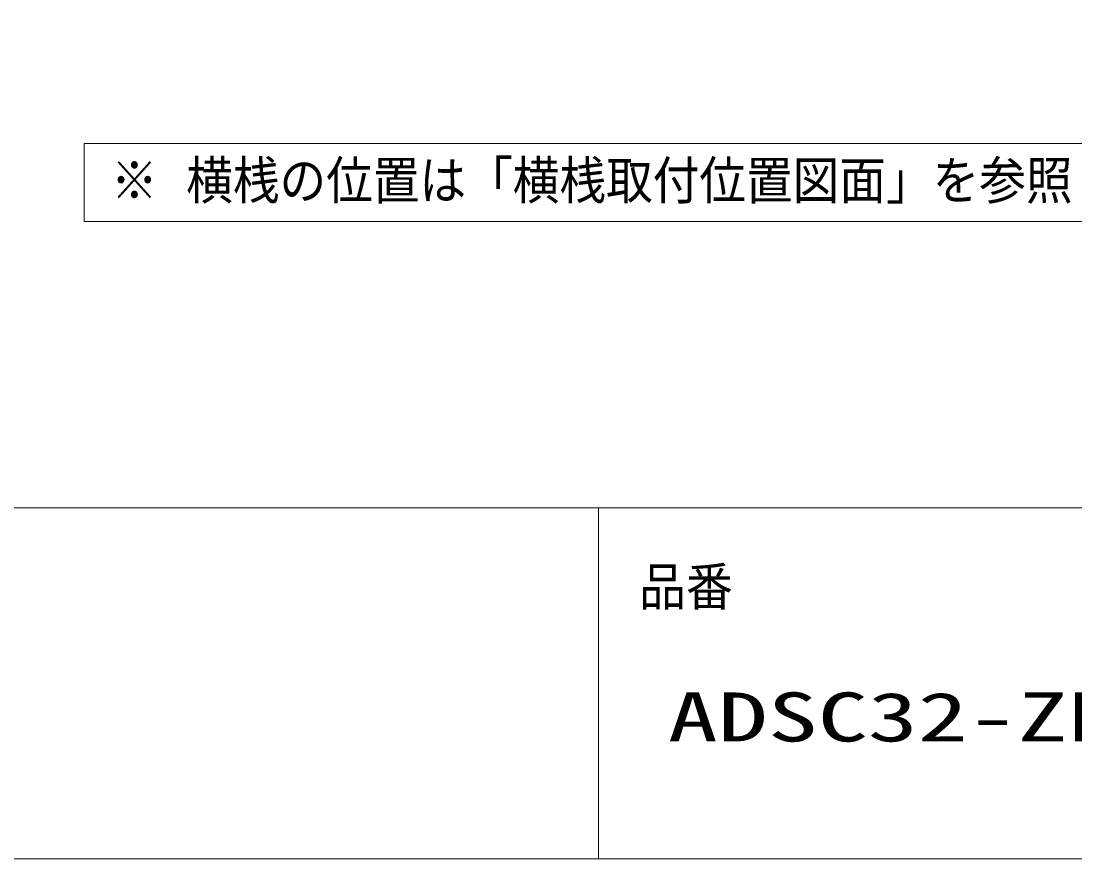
# Model space of a CAD drawing. Units: millimetres, scale not verified. Extents: x -4547 to 4547, y -2284 to 2284.
# Drawn here: x -885 to -210, y -2078 to -1541 of the extents above; entities that cross this region are included whole.
import ezdxf
from ezdxf.enums import TextEntityAlignment as Align

# ---------------------------------------------------------------- set-up
doc = ezdxf.new("R2010")
doc.units = ezdxf.units.MM
doc.header["$LTSCALE"] = 20
doc.layers.add('0-1_2寸法-3', color=7, linetype='Continuous', lineweight=9)
doc.layers.add('0-5_1図面枠', color=7, linetype='Continuous', lineweight=9)
doc.styles.add('ＭＳ ゴシック', font='')
doc.styles.get('ＭＳ ゴシック').set_extended_font_data('MS Gothic')

# ---------------------------------------------------------------- blocks, each defined once
blk = doc.blocks.new('グループ-140')
at = {"layer": '0-5_1図面枠'}
for p, q in [((-60000, -37050), (60000, -37050)), ((16500, -37050), (16500, -41550))]:
    blk.add_line(p, q, dxfattribs=at)
blk.add_lwpolyline([(-60000, 41550), (60000, 41550), (60000, -41550), (-60000, -41550)], close=True, dxfattribs=at)
blk = doc.blocks.new('図面枠')
at = {"layer": '0-5_1図面枠'}
blk.add_blockref('グループ-140', (0, 0), dxfattribs=at)
at = {"layer": '0-5_1図面枠', "style": 'ＭＳ ゴシック', "width": 0.9}
blk.add_text('品番', height=488.1, dxfattribs=at).set_placement((17022.4, -38451.2), align=Align.BOTTOM_LEFT)

msp = doc.modelspace()

# ---------------------------------------------------------------- linework, layer by layer
at = {"layer": '0-1_2寸法-3'}
msp.add_lwpolyline([(-94.9, -1669.27), (-844.9, -1669.27), (-844.9, -1619.27), (-94.9, -1619.27)], close=True, dxfattribs=at)

# ---------------------------------------------------------------- block references
at = {"layer": '0-5_1図面枠', "xscale": 0.05, "yscale": 0.05}
msp.add_blockref('図面枠', (-1340.62, 0), dxfattribs=at)

# ---------------------------------------------------------------- texts
at = {"layer": '0-1_2寸法-3', "style": 'ＭＳ ゴシック', "width": 0.9}
for s, p in [('※', (-827.78, -1662.3)), ('横桟の位置は「横桟取付位置図面」を参照', (-779.65, -1662.3))]:
    msp.add_text(s, height=24.34, dxfattribs=at).set_placement(p, align=Align.BOTTOM_LEFT)
at = {"layer": '0-5_1図面枠', "style": 'ＭＳ ゴシック', "width": 1.5}
msp.add_text('ADSC32-ZP002J-01TT-Y', height=31.38, dxfattribs=at).set_placement((-471.18, -2011.68), align=Align.BOTTOM_LEFT)

doc.saveas('drawing.dxf')
